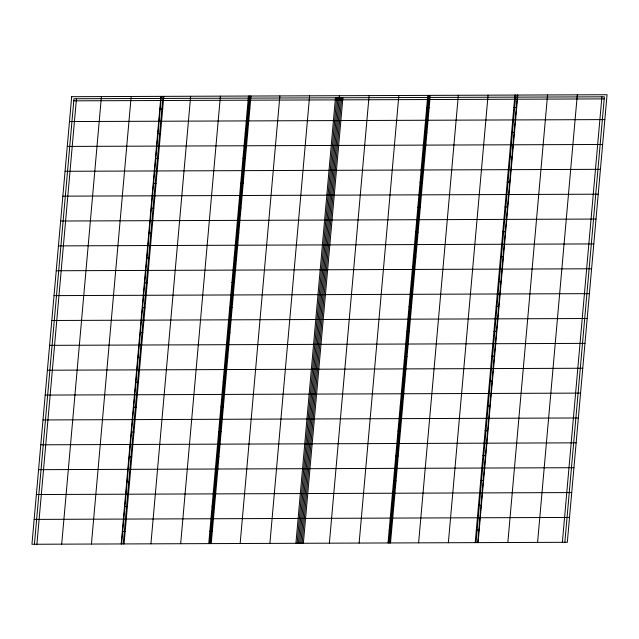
<?xml version="1.0" encoding="UTF-8"?>
<svg xmlns="http://www.w3.org/2000/svg" width="639" height="639" viewBox="0 0 639 639"><rect width="100%" height="100%" fill="white"/><g stroke="black" fill="none" stroke-linecap="round" stroke-linejoin="round"><path stroke-width="0.96" d="M34.426 544.26L73.972 98.757L604.39 96.808L564.844 542.311M36.91 544.252L76.448 98.749M61.695 544.156L101.417 96.585M91.433 544.053L131.163 96.481M121.178 543.941L160.908 96.369M121.594 543.941L161.316 96.369M123.247 543.933L162.969 96.361M124.07 543.933L163.8 96.361M150.924 543.829L190.646 96.257M180.661 543.725L220.391 96.154M208.753 543.621L248.483 96.05M209.584 543.613L249.306 96.042M210.407 543.613L250.137 96.042M211.237 543.613L250.959 96.042M240.152 543.501L279.874 95.93M269.898 543.398L309.619 95.826M295.921 543.302L335.459 97.799M297.159 543.294L336.697 97.791M298.397 543.294L337.943 97.791M299.635 543.286L339.365 95.714M300.873 543.286L340.419 97.783M302.119 543.278L341.657 97.775M303.357 543.27L342.895 97.775M329.381 543.174L369.102 95.602M359.126 543.07L398.848 95.499M388.041 542.958L427.763 95.387M388.863 542.958L428.593 95.387M389.694 542.958L429.416 95.387M390.517 542.95L430.247 95.379M418.609 542.846L458.339 95.275M448.354 542.743L488.076 95.171M475.2 542.639L514.93 95.067M476.031 542.639L515.753 95.067M477.684 542.631L517.406 95.059M478.092 542.631L517.822 95.059M507.837 542.519L547.567 94.947M537.583 542.415L577.305 94.844M562.368 542.319L601.906 96.824M73.789 100.834L604.206 98.885M160.213 108.798L162.689 108.79M247.381 108.478L249.857 108.47M426.66 107.823L429.144 107.815M513.828 107.504L516.304 107.496M69.467 121.562L604.845 119.597M158.009 133.663L160.485 133.655M245.168 133.343L247.652 133.335M424.456 132.688L426.932 132.68M511.615 132.369L514.099 132.361M67.263 146.427L602.633 144.462M155.804 158.528L158.28 158.52M242.964 158.208L245.44 158.2M422.251 157.553L424.727 157.545M509.411 157.234L511.887 157.226M65.058 171.292L600.428 169.327M153.592 183.393L156.076 183.385M240.759 183.073L243.235 183.066M420.039 182.419L422.523 182.411M507.206 182.099L509.682 182.091M62.846 196.157L598.224 194.192M151.387 208.258L153.863 208.25M238.547 207.939L241.031 207.931M417.834 207.284L420.31 207.276M505.002 206.964L507.478 206.956M60.641 221.022L596.011 219.057M149.183 233.123L151.659 233.115M236.342 232.804L238.818 232.796M415.63 232.149L418.106 232.141M502.789 231.829L505.273 231.821M58.437 245.887L593.807 243.922M146.97 257.988L149.454 257.98M234.138 257.669L236.614 257.661M413.417 257.014L415.901 257.006M500.585 256.694L503.061 256.686M56.224 270.752L591.602 268.787M144.765 282.853L147.242 282.845M231.933 282.534L234.409 282.526M411.212 281.879L413.689 281.871M498.38 281.559L500.856 281.551M54.019 295.617L589.398 293.652M142.561 307.718L145.037 307.71M229.721 307.399L232.205 307.391M409.008 306.744L411.484 306.736M496.168 306.424L498.652 306.416M51.815 320.482L587.185 318.518M140.348 332.584L142.832 332.576M227.516 332.264L229.992 332.256M406.795 331.609L409.279 331.601M493.963 331.29L496.439 331.282M49.602 345.348L584.981 343.383M138.144 357.449L140.62 357.441M225.311 357.129L227.788 357.121M404.591 356.474L407.067 356.466M491.758 356.155L494.235 356.147M47.398 370.213L582.776 368.248M135.939 382.314L138.415 382.306M223.099 381.994L225.583 381.986M402.386 381.339L404.862 381.331M489.546 381.02L492.03 381.012M45.193 395.078L580.563 393.113M133.727 407.179L136.211 407.171M220.894 406.859L223.37 406.851M400.182 406.204L402.658 406.196M487.341 405.885L489.817 405.877M42.989 419.943L578.359 417.978M131.522 432.044L133.998 432.036M218.69 431.724L221.166 431.716M397.969 431.069L400.453 431.061M485.137 430.75L487.613 430.742M40.776 444.808L576.154 442.843M129.318 456.909L131.794 456.901M216.477 456.589L218.961 456.581M395.765 455.934L398.241 455.926M482.924 455.615L485.408 455.607M38.572 469.673L573.942 467.708M127.113 481.774L129.589 481.766M214.273 481.455L216.749 481.447M393.56 480.8L396.036 480.792M480.72 480.48L483.196 480.472M36.367 494.538L571.737 492.573M124.901 506.639L127.385 506.631M212.068 506.32L214.544 506.312M391.348 505.665L393.832 505.657M478.515 505.345L480.991 505.337M34.155 519.403L569.533 517.438M122.696 531.504L125.172 531.496M209.856 531.185L212.34 531.177M389.143 530.53L391.619 530.522M476.311 530.21L478.787 530.202M71.68 96.697L31.95 544.268L567.32 542.303L607.05 94.732L71.68 96.697"/></g></svg>
